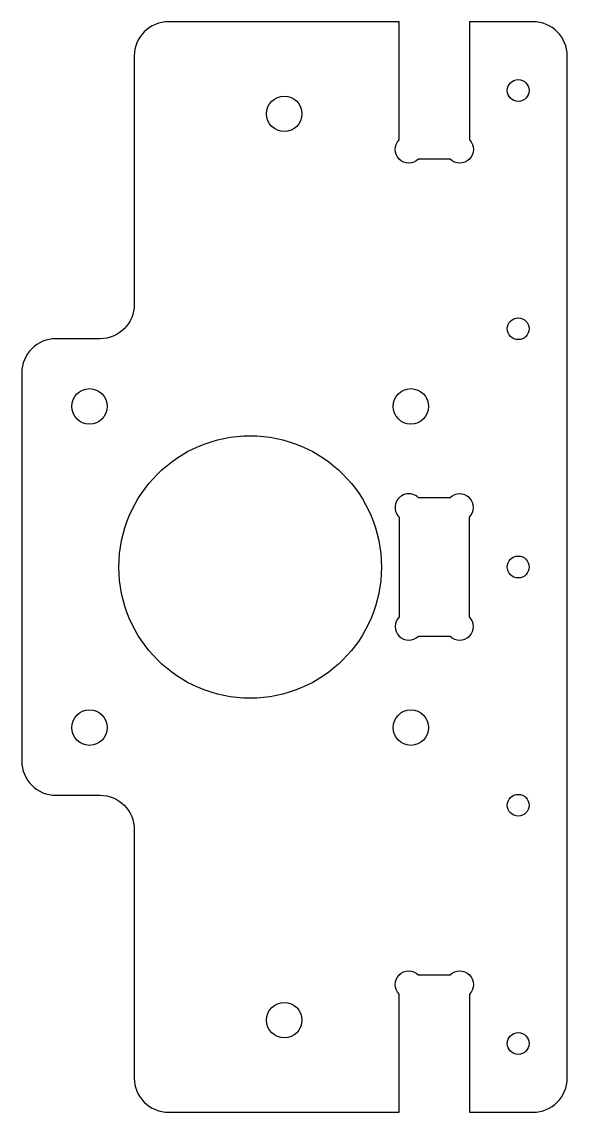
# Model space of a CAD drawing. Header units: millimetres. Extents: x -34 to 46, y -80 to 80.
import ezdxf

# ---------------------------------------------------------------- set-up
doc = ezdxf.new("R2010")
doc.units = ezdxf.units.MM

msp = doc.modelspace()

# ---------------------------------------------------------------- linework, layer by layer
for points in [[(-28.5, -33.5), (-22, -33.5, -0.414214), (-17, -38.5), (-17, -75, 0.414214), (-12, -80), (21.85, -80), (21.85, -62.68, -1), (24.68, -59.85), (29.32, -59.85, -1), (32.15, -62.68), (32.15, -80), (41.5, -80, 0.414214), (46.5, -75), (46.5, 75, 0.414214), (41.5, 80), (32.15, 80), (32.15, 62.68, -1), (29.32, 59.85), (24.68, 59.85, -1), (21.85, 62.68), (21.85, 80), (-12, 80, 0.414214), (-17, 75), (-17, 38.5, -0.414214), (-22, 33.5), (-28.5, 33.5, 0.414214), (-33.5, 28.5), (-33.5, -28.5, 0.414214)], [(24.68, -10.15), (29.32, -10.15, 1), (32.15, -7.32), (32.15, 7.32, 1), (29.32, 10.15), (24.68, 10.15, 1), (21.85, 7.32), (21.85, -7.32, 1)]]:
    msp.add_lwpolyline(points, format="xyb", close=True)
for centre, radius in [((39.32, 69.92), 1.6), ((5, 66.5), 2.6), ((39.32, 34.96), 1.6), ((-23.57, 23.57), 2.6), ((23.57, 23.57), 2.6), ((0, 0), 19.25), ((39.32, 0), 1.6), ((-23.57, -23.57), 2.6), ((23.57, -23.57), 2.6), ((39.32, -34.96), 1.6), ((5, -66.5), 2.6), ((39.32, -69.92), 1.6)]:
    msp.add_circle(centre, radius)

doc.saveas('drawing.dxf')
